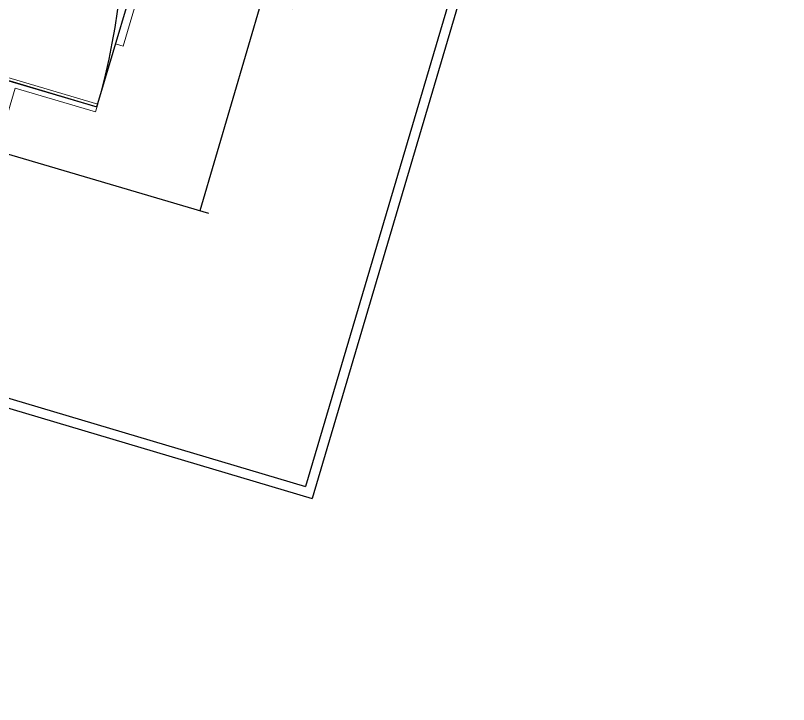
# Model space of a CAD drawing. Header units: millimetres. Extents: x 62878 to 70819, y -67946 to -61850.
# Drawn here: x 67501.05 to 67549.49, y -67181.56 to -67138.4 of the extents above; entities that cross this region are included whole.
import ezdxf

# ---------------------------------------------------------------- set-up
doc = ezdxf.new("R2010")
doc.units = ezdxf.units.MM
for name, color, linetype, lineweight in [('BAP', 41, 'Continuous', 30), ('Dog_dos_yeni', 63, 'Continuous', 5), ('DOGRAMA', 171, 'Continuous', 0)]:
    doc.layers.add(name, color=color, linetype=linetype, lineweight=lineweight)
doc.layers.add('DOĞRAMA-yeni', color=40, linetype='Continuous')
doc.layers.add('ÇATI K', color=254, linetype='Continuous')

msp = doc.modelspace()

# ---------------------------------------------------------------- linework, layer by layer
msp.add_lwpolyline([(68896.021, -63031.435), (69030.259, -63071.184), (69185.279, -62547.653), (68892.999, -62461.107, 1.044368), (68063.198, -62298.73, 0.204375), (63106.96, -62494.783, 0.353953), (62932.94, -62997.825), (63753.185, -65779.598), (64154.954, -67142.153), (65336.723, -66792.622), (65336.7, -66829.112), (65270.535, -66829.071, 0.626789), (65270.199, -67369.071), (65531.845, -67369.234, 0.926242), (66130.088, -67369.606), (66391.733, -67369.769, 0.626743), (66392.069, -66829.769), (66326.147, -66829.728), (66326.17, -66793.238), (67506.156, -67144.128), (68467.025, -63899.086), (68625.204, -63946.037), (68896.024, -63031.423)], format="xyb")
at = {"layer": 'BAP'}
msp.add_lwpolyline([(67429.45, -67121.407), (67506.156, -67144.128, 1)], format="xyb", close=True, dxfattribs=at)
at = {"layer": 'Dog_dos_yeni'}
for points in [[(67507.316, -67140.187), (67512.142, -67123.886), (67512.622, -67124.028), (67511.131, -67129.062), (67520.24, -67131.76), (67520.098, -67132.239), (67510.989, -67129.542), (67509.428, -67134.815), (67518.537, -67137.513), (67518.395, -67137.992), (67509.286, -67135.295), (67507.795, -67140.329), (67507.316, -67140.187)], [(67489.906, -67139.13), (67506.206, -67143.959), (67506.064, -67144.438), (67501.03, -67142.947), (67498.332, -67152.056), (67497.853, -67151.914), (67500.551, -67142.805), (67495.278, -67141.243), (67492.579, -67150.352), (67492.1, -67150.209), (67494.798, -67141.101), (67489.764, -67139.61), (67489.906, -67139.13)]]:
    msp.add_lwpolyline(points, close=True, dxfattribs=at)
at = {"layer": 'DOGRAMA', "lineweight": -2}
msp.add_lwpolyline([(66522.144, -66852.653), (67506.156, -67144.128), (68892.83, -62461.057)], dxfattribs=at)
at = {"layer": 'DOĞRAMA-yeni', "color": 122}
for p, q in [((67545.836, -67077.861), (67519.233, -67167.905)), ((67546.383, -67078.127), (67519.638, -67168.651)), ((67426.279, -67140.3), (67519.233, -67167.905)), ((67426.205, -67140.903), (67519.638, -67168.651))]:
    msp.add_line(p, q, dxfattribs=at)
at = {"layer": 'ÇATI K', "color": 0}
for p, q in [((67736.638, -66390.566), (67512.594, -67150.633)), ((67513.159, -67150.8), (66761.639, -66929.276))]:
    msp.add_line(p, q, dxfattribs=at)

doc.saveas('drawing.dxf')
